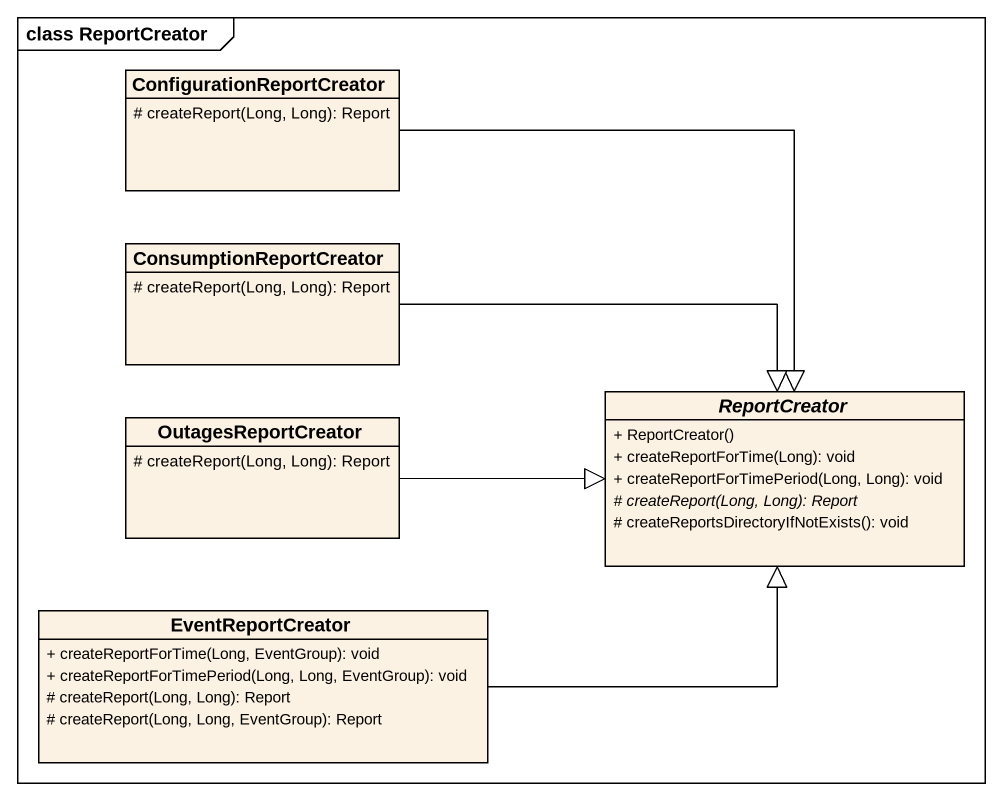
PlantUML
@startuml
mainframe class ReportCreator
hide circle
hide empty members
skinparam classAttributeIconSize 0
class ConfigurationReportCreator {
  # createReport(Long, Long): Report
}
class ConsumptionReportCreator {
  # createReport(Long, Long): Report
}
class OutagesReportCreator {
  # createReport(Long, Long): Report
}
abstract class ReportCreator {
  + ReportCreator()
  + createReportForTime(Long): void
  + createReportForTimePeriod(Long, Long): void
  {abstract} # createReport(Long, Long): Report
  # createReportsDirectoryIfNotExists(): void
}
class EventReportCreator {
  + createReportForTime(Long, EventGroup): void
  + createReportForTimePeriod(Long, Long, EventGroup): void
  # createReport(Long, Long): Report
  # createReport(Long, Long, EventGroup): Report
}
ConfigurationReportCreator --|> ReportCreator
ConsumptionReportCreator -right-|> ReportCreator
OutagesReportCreator -right-|> ReportCreator
EventReportCreator -right-|> ReportCreator
@enduml
